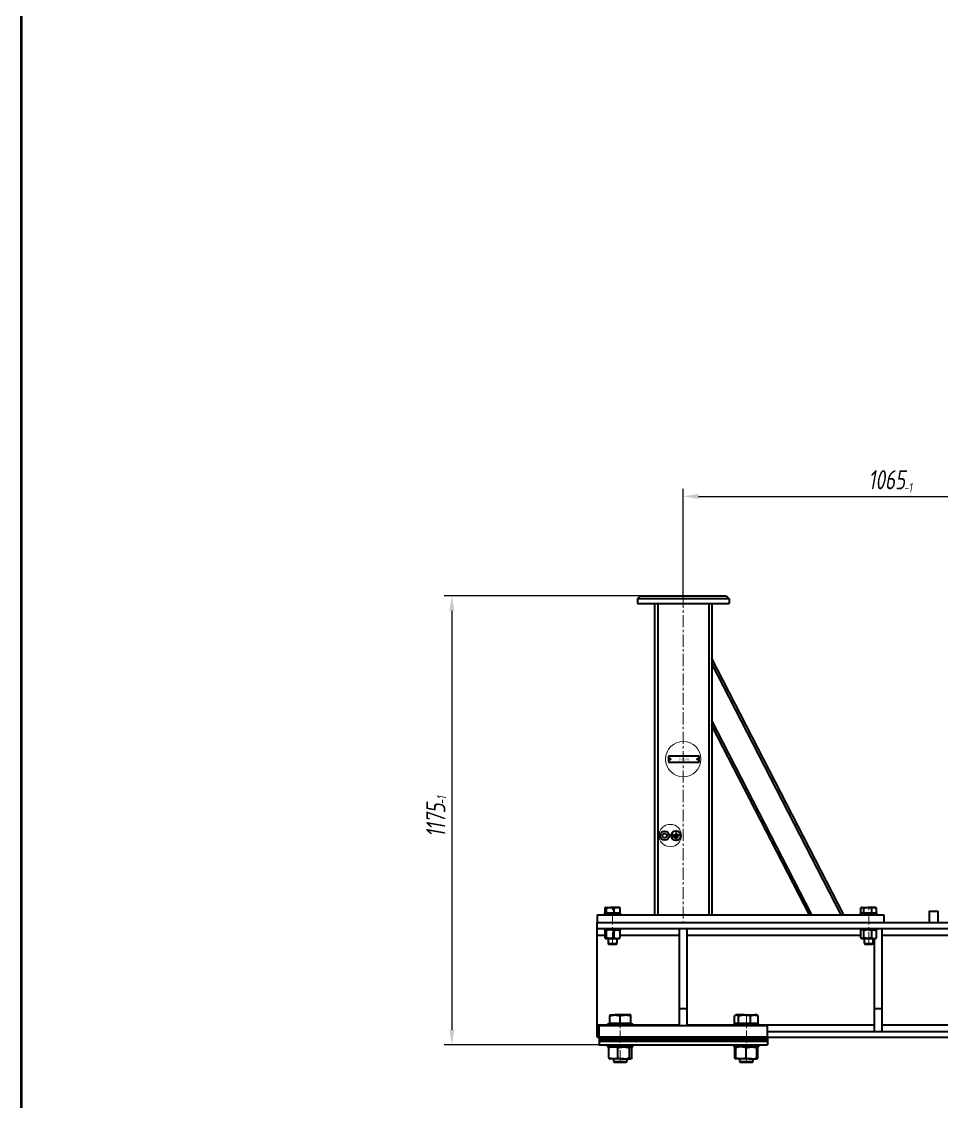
# Model space of a CAD drawing. Header units: millimetres. Extents: x 46486 to 69721, y 30372 to 52690.
# Drawn here: x 58041 to 60450, y 35233 to 38059 of the extents above; entities that cross this region are included whole.
import ezdxf

# ---------------------------------------------------------------- set-up
doc = ezdxf.new("R2010")
doc.units = ezdxf.units.MM
doc.linetypes.add('CENTER', pattern=[50.8, 31.75, -6.35, 6.35, -6.35])
doc.layers.add('РАЗМЕРЫ', color=7, linetype='Continuous', lineweight=18)
doc.styles.get("Standard").update_dxf_attribs({"font": 'simplex.shx', "width": 0.7, "oblique": 10})
doc.dimstyles.new('STAND1', dxfattribs={"dimtxt": 5, "dimasz": 4, "dimexe": 2, "dimexo": 0, "dimgap": 2, "dimtad": 1, "dimdec": 0, "dimzin": 0, "dimdsep": 46, "dimtxsty": 'Standard', "dimcen": 0, "dimadec": 0, "dimazin": 0, "dimtfac": 1, "dimtdec": 0, "dimtmove": 0, "dimatfit": 3, "dimfxl": 3, "dimtolj": 1, "dimtzin": 0, "dimarcsym": 1})
doc.dimstyles.new('Stand10', dxfattribs={"dimtxt": 50, "dimasz": 40, "dimexe": 20, "dimexo": 0, "dimgap": 16, "dimtad": 1, "dimdec": 0, "dimzin": 0, "dimdsep": 46, "dimtxsty": 'Standard', "dimcen": 0, "dimadec": 0, "dimazin": 0, "dimtfac": 1, "dimtdec": 0, "dimtmove": 0, "dimatfit": 3, "dimfxl": 0.18, "dimtolj": 1, "dimtzin": 0, "dimarcsym": 0})
doc.dimstyles.new('Stand5', dxfattribs={"dimtxt": 25, "dimasz": 20, "dimexe": 10, "dimexo": 0, "dimgap": 8, "dimtad": 1, "dimdec": 0, "dimzin": 0, "dimdsep": 46, "dimtxsty": 'Standard', "dimcen": 0, "dimadec": 0, "dimazin": 0, "dimtfac": 1, "dimtdec": 0, "dimtmove": 0, "dimatfit": 3, "dimfxl": 0.18, "dimtolj": 1, "dimtzin": 0, "dimarcsym": 0})

# ---------------------------------------------------------------- blocks, each defined once
blk = doc.blocks.new('*D6567')
at = {"layer": 'РАЗМЕРЫ', "color": 0, "lineweight": 18, "insert": (59139.6, 36022.7), "char_height": 25, "attachment_point": 5, "rotation": 89.8985}
blk.add_mtext('\\A1;-1', dxfattribs=at)
blk = doc.blocks.new('*D6578')
at = {"layer": 'РАЗМЕРЫ', "color": 0, "lineweight": 18, "insert": (59773.6, 36130), "char_height": 5, "attachment_point": 5, "rotation": 359.6202}
blk.add_mtext('\\A1;2А.012.002', dxfattribs=at)
blk = doc.blocks.new('*D6584')
at = {"layer": 'DEFPOINTS', "color": 0, "lineweight": 18}
for p in [(60837.2, 36817.6), (59772.2, 36556.2), (60837.2, 36556.2)]:
    blk.add_point(p, dxfattribs=at)
at = {"layer": 'РАЗМЕРЫ', "color": 0, "lineweight": -2}
for p, q in [((59772.2, 36556.2), (59772.2, 36837.6)), ((60837.2, 36556.2), (60837.2, 36837.6)), ((59812.2, 36817.6), (60797.2, 36817.6))]:
    blk.add_line(p, q, dxfattribs=at)
at = {"layer": 'РАЗМЕРЫ', "color": 0, "lineweight": 18}
for points in [[(59812.2, 36824.3), (59812.2, 36810.9), (59772.2, 36817.6)], [(60797.2, 36810.9), (60797.2, 36824.3), (60837.2, 36817.6)]]:
    blk.add_solid(points, dxfattribs=at)
at = {"layer": 'РАЗМЕРЫ', "color": 0, "lineweight": 18, "insert": (60304.7, 36861.1), "char_height": 50, "attachment_point": 5}
blk.add_mtext('\\A1;1065', dxfattribs=at)
blk = doc.blocks.new('*D6587')
at = {"layer": 'РАЗМЕРЫ', "color": 0, "lineweight": 18, "insert": (60359.9, 36840.4), "char_height": 25, "attachment_point": 5, "rotation": 359.8985}
blk.add_mtext('\\A1;-1', dxfattribs=at)
blk = doc.blocks.new('*D6600')
at = {"layer": 'DEFPOINTS', "color": 0, "lineweight": 18}
for p in [(59660.7, 36557.9), (59166.6, 35382.9), (59553.1, 35382.9)]:
    blk.add_point(p, dxfattribs=at)
at = {"layer": 'РАЗМЕРЫ', "color": 0, "lineweight": -2}
for p, q in [((59660.7, 36557.9), (59146.6, 36557.9)), ((59166.6, 36517.9), (59166.6, 35422.9)), ((59553.1, 35382.9), (59146.6, 35382.9))]:
    blk.add_line(p, q, dxfattribs=at)
at = {"layer": 'РАЗМЕРЫ', "color": 0, "lineweight": 18}
for points in [[(59173.3, 36517.9), (59160, 36517.9), (59166.6, 36557.9)], [(59160, 35422.9), (59173.3, 35422.9), (59166.6, 35382.9)]]:
    blk.add_solid(points, dxfattribs=at)
at = {"layer": 'РАЗМЕРЫ', "color": 0, "lineweight": 18, "insert": (59124.6, 35970.4), "char_height": 50, "attachment_point": 5, "rotation": 90}
blk.add_mtext('\\A1;1175', dxfattribs=at)

msp = doc.modelspace()

# ---------------------------------------------------------------- linework, layer by layer
at = {"color": 7, "linetype": 'Continuous', "lineweight": 40}
for p, q in [((59652.22, 36549.86), (59660.22, 36557.86)), ((59892.22, 36549.86), (59652.22, 36549.86)), ((59652.22, 36549.86), (59652.22, 36537.86)), ((59660.22, 36557.86), (59884.22, 36557.86)), ((59884.22, 36557.86), (59892.22, 36549.86)), ((59892.22, 36549.86), (59892.22, 36537.86)), ((59652.22, 36537.86), (59892.22, 36537.86)), ((59697.22, 36537.86), (59697.22, 35722.86)), ((59705.22, 36537.86), (59705.22, 35722.86)), ((59839.22, 36537.86), (59839.22, 35722.86)), ((59847.22, 36537.86), (59847.22, 35722.86)), ((60192.06, 35722.86), (59847.22, 36393.38)), ((60185.32, 35722.86), (59847.22, 36380.26)), ((60108.85, 35722.86), (59847.22, 36231.58)), ((60102.1, 35722.86), (59847.22, 36218.46)), ((59744.76, 35932.33), (59752.49, 35932.33)), ((59762.02, 35930.53), (59744.76, 35930.53)), ((59748.36, 35928.73), (59758.42, 35928.73)), ((59758.42, 35926.93), (59748.36, 35926.93)), ((59752.49, 35936.43), (59752.49, 35932.33)), ((59754.29, 35936.43), (59754.29, 35932.33)), ((59754.29, 35932.33), (59762.02, 35932.33)), ((59751.96, 35925.13), (59754.82, 35925.13)), ((59754.82, 35923.33), (59751.96, 35923.33)), ((59567.59, 35727.66), (59567.59, 35741.15)), ((59569.22, 35742.76), (59568.9, 35742.57)), ((59569.55, 35742.76), (59569.22, 35742.76)), ((59569.55, 35742.76), (59581.32, 35742.76)), ((59571.5, 35727.66), (59571.5, 35741.15)), ((59599, 35742.76), (59581.32, 35742.76)), ((59591.14, 35727.66), (59591.14, 35741.15)), ((59605.22, 35742.76), (59599, 35742.76)), ((59605.55, 35742.57), (59605.22, 35742.76)), ((59606.86, 35727.66), (59606.86, 35741.15)), ((60236.58, 35727.66), (60236.58, 35741.15)), ((60239.22, 35742.76), (60237.62, 35741.84)), ((60240.69, 35742.76), (60239.22, 35742.76)), ((60240.69, 35742.76), (60255.13, 35742.76)), ((60244.81, 35727.66), (60244.81, 35741.15)), ((60271.66, 35742.76), (60255.13, 35742.76)), ((60265.45, 35727.66), (60265.45, 35741.15)), ((60275.22, 35742.76), (60271.66, 35742.76)), ((60276.82, 35741.84), (60275.22, 35742.76)), ((60277.87, 35741.15), (60276.81, 35741.81)), ((60276.83, 35741.83), (60276.82, 35741.84)), ((60277.87, 35727.66), (60277.87, 35741.15)), ((60415.22, 35732.86), (60415.22, 35702.86)), ((60415.22, 35732.86), (60439.22, 35732.86)), ((60439.22, 35702.86), (60439.22, 35732.86)), ((59547.22, 35722.86), (60297.22, 35722.86)), ((59547.22, 35722.86), (59547.22, 35702.86)), ((59547.22, 35687.86), (59547.22, 35702.86)), ((59547.22, 35702.86), (62127.22, 35702.86)), ((59565.22, 35726.86), (59565.22, 35722.86)), ((59565.22, 35726.86), (59566.37, 35726.86)), ((59566.37, 35726.86), (59609.22, 35726.86)), ((59569.55, 35727.66), (59567.59, 35727.66)), ((59569.22, 35727.66), (59569.22, 35726.86)), ((59571.5, 35727.66), (59569.55, 35727.66)), ((59581.32, 35727.66), (59571.5, 35727.66)), ((59591.14, 35727.66), (59581.32, 35727.66)), ((59599, 35727.66), (59591.14, 35727.66)), ((59606.86, 35727.66), (59599, 35727.66)), ((59605.22, 35726.86), (59605.22, 35727.66)), ((59609.22, 35722.86), (59609.22, 35726.86)), ((60235.22, 35726.86), (60235.22, 35722.86)), ((60235.22, 35726.86), (60238.37, 35726.86)), ((60240.69, 35727.66), (60236.58, 35727.66)), ((60238.37, 35726.86), (60279.22, 35726.86)), ((60239.22, 35727.66), (60239.22, 35726.86)), ((60244.81, 35727.66), (60240.69, 35727.66)), ((60255.13, 35727.66), (60244.81, 35727.66)), ((60265.45, 35727.66), (60255.13, 35727.66)), ((60271.66, 35727.66), (60265.45, 35727.66)), ((60277.87, 35727.66), (60271.66, 35727.66)), ((60275.22, 35726.86), (60275.22, 35727.66)), ((60279.22, 35722.86), (60279.22, 35726.86)), ((60297.22, 35722.86), (60297.22, 35702.86)), ((59547.22, 35687.86), (62127.22, 35687.86)), ((59547.22, 35669.86), (59547.22, 35687.86)), ((59565.22, 35687.86), (59565.22, 35683.86)), ((59588.43, 35683.86), (59565.22, 35683.86)), ((59567.65, 35663.17), (59567.65, 35682.25)), ((59569.22, 35683.86), (59568.89, 35683.67)), ((59571.38, 35663.17), (59571.38, 35682.25)), ((59609.22, 35683.86), (59588.43, 35683.86)), ((59590.96, 35663.17), (59590.96, 35682.25)), ((59605.56, 35683.67), (59605.22, 35683.86)), ((59606.8, 35663.17), (59606.8, 35682.25)), ((59609.22, 35683.86), (59609.22, 35687.86)), ((59762.22, 35477.86), (59762.22, 35687.86)), ((59782.22, 35477.86), (59782.22, 35687.86)), ((60235.22, 35687.86), (60235.22, 35683.86)), ((60254.27, 35683.86), (60235.22, 35683.86)), ((60236.6, 35663.17), (60236.6, 35682.25)), ((60239.22, 35683.86), (60237.67, 35682.96)), ((60244.66, 35663.17), (60244.66, 35682.25)), ((60279.22, 35683.86), (60254.27, 35683.86)), ((60265.28, 35663.17), (60265.28, 35682.25)), ((60276.78, 35682.96), (60275.22, 35683.86)), ((60276.75, 35682.91), (60277.84, 35682.25)), ((60277.84, 35663.17), (60277.84, 35682.25)), ((60279.22, 35683.86), (60279.22, 35687.86)), ((60292.22, 35477.86), (60292.22, 35687.86)), ((59547.22, 35435.86), (59547.22, 35669.86)), ((59547.22, 35669.86), (59567.65, 35669.86)), ((59568.89, 35661.75), (59569.22, 35661.56)), ((59569.22, 35661.56), (59569.52, 35661.56)), ((59569.52, 35661.56), (59581.17, 35661.56)), ((59575.22, 35661.56), (59575.22, 35648.51)), ((59575.22, 35648.51), (59576.87, 35646.86)), ((59575.22, 35648.51), (59575.44, 35648.51)), ((59575.44, 35648.51), (59599.22, 35648.51)), ((59576.87, 35646.86), (59577.06, 35646.86)), ((59577.06, 35646.86), (59597.58, 35646.86)), ((59581.17, 35661.56), (59598.88, 35661.56)), ((59597.58, 35646.86), (59599.22, 35648.51)), ((59598.88, 35661.56), (59605.22, 35661.56)), ((59599.22, 35648.51), (59599.22, 35661.56)), ((59605.22, 35661.56), (59605.56, 35661.75)), ((59606.8, 35669.86), (59762.22, 35669.86)), ((59782.22, 35669.86), (60236.6, 35669.86)), ((60237.67, 35662.46), (60239.22, 35661.56)), ((60239.22, 35661.56), (60240.63, 35661.56)), ((60240.63, 35661.56), (60254.97, 35661.56)), ((60245.22, 35661.56), (60245.22, 35648.51)), ((60245.22, 35648.51), (60246.87, 35646.86)), ((60245.22, 35648.51), (60246.2, 35648.51)), ((60246.2, 35648.51), (60269.22, 35648.51)), ((60246.87, 35646.86), (60247.72, 35646.86)), ((60247.72, 35646.86), (60267.58, 35646.86)), ((60254.97, 35661.56), (60271.56, 35661.56)), ((60267.58, 35646.86), (60269.22, 35648.51)), ((60269.22, 35648.51), (60269.22, 35661.56)), ((60271.56, 35661.56), (60275.22, 35661.56)), ((60272.22, 35477.86), (60272.22, 35661.56)), ((60275.22, 35661.56), (60276.78, 35662.46)), ((60276.75, 35662.51), (60277.84, 35663.17)), ((60292.22, 35669.86), (60591.48, 35669.86)), ((59762.22, 35432.86), (59762.22, 35477.86)), ((59762.22, 35477.86), (59782.22, 35477.86)), ((59782.22, 35432.86), (59782.22, 35477.86)), ((60272.22, 35477.86), (60292.22, 35477.86)), ((60272.22, 35417.86), (60272.22, 35477.86)), ((60292.22, 35417.86), (60292.22, 35477.86)), ((59579.72, 35461.41), (59593.47, 35461.41)), ((59579.72, 35438.66), (59579.72, 35458.95)), ((59620.97, 35461.41), (59593.47, 35461.41)), ((59607.22, 35438.66), (59607.22, 35458.95)), ((59634.72, 35461.41), (59620.97, 35461.41)), ((59634.72, 35438.66), (59634.72, 35458.95)), ((59905.94, 35438.66), (59905.94, 35458.95)), ((59909.72, 35461.41), (59907.89, 35460.35)), ((59911.41, 35461.41), (59909.72, 35461.41)), ((59932.52, 35461.41), (59911.41, 35461.41)), ((59916.88, 35438.66), (59916.88, 35458.95)), ((59932.52, 35461.41), (59958.34, 35461.41)), ((59948.16, 35438.66), (59948.16, 35458.95)), ((59964.72, 35461.41), (59958.34, 35461.41)), ((59966.56, 35460.35), (59964.72, 35461.41)), ((59968.51, 35458.95), (59966.52, 35460.28)), ((59968.51, 35438.66), (59968.51, 35458.95)), ((59547.22, 35417.86), (59547.22, 35435.86)), ((59547.22, 35435.86), (59574.22, 35435.86)), ((59547.22, 35402.86), (59547.22, 35417.86)), ((59547.22, 35417.86), (59552.22, 35417.86)), ((59992.22, 35432.86), (59552.22, 35432.86)), ((59552.22, 35402.95), (59552.22, 35432.86)), ((59574.22, 35437.86), (59574.22, 35432.86)), ((59574.22, 35437.86), (59640.22, 35437.86)), ((59579.72, 35438.66), (59579.72, 35437.86)), ((59593.47, 35438.66), (59579.72, 35438.66)), ((59607.22, 35438.66), (59593.47, 35438.66)), ((59620.97, 35438.66), (59607.22, 35438.66)), ((59634.72, 35438.66), (59620.97, 35438.66)), ((59634.72, 35437.86), (59634.72, 35438.66)), ((59640.22, 35432.86), (59640.22, 35437.86)), ((59640.22, 35435.86), (59762.22, 35435.86)), ((59782.22, 35435.86), (59904.22, 35435.86)), ((59904.22, 35437.86), (59904.22, 35432.86)), ((59904.22, 35437.86), (59970.22, 35437.86)), ((59911.41, 35438.66), (59905.94, 35438.66)), ((59909.72, 35438.66), (59909.72, 35437.86)), ((59916.88, 35438.66), (59911.41, 35438.66)), ((59932.52, 35438.66), (59916.88, 35438.66)), ((59948.16, 35438.66), (59932.52, 35438.66)), ((59958.34, 35438.66), (59948.16, 35438.66)), ((59968.51, 35438.66), (59958.34, 35438.66)), ((59964.72, 35437.86), (59964.72, 35438.66)), ((59970.22, 35432.86), (59970.22, 35437.86)), ((59970.22, 35435.86), (60272.22, 35435.86)), ((59992.22, 35402.95), (59992.22, 35432.86)), ((59992.22, 35417.86), (61157.22, 35417.86)), ((60272.22, 35417.86), (60292.22, 35417.86)), ((60292.22, 35435.86), (60817.22, 35435.86)), ((59547.22, 35402.86), (59552.22, 35402.86)), ((59992.22, 35402.95), (59552.22, 35402.95)), ((59552.22, 35402.86), (59552.22, 35401.86)), ((59552.22, 35402.86), (59992.22, 35402.86)), ((59552.22, 35401.86), (59552.22, 35400.86)), ((59552.22, 35401.86), (59992.22, 35401.86)), ((59552.22, 35400.86), (59552.22, 35397.86)), ((59552.22, 35400.86), (59992.22, 35400.86)), ((59552.22, 35397.86), (59552.22, 35392.86)), ((59552.22, 35397.86), (59992.22, 35397.86)), ((59552.22, 35392.86), (59992.22, 35392.86)), ((59552.22, 35392.86), (59552.22, 35382.86)), ((59992.22, 35402.86), (61157.22, 35402.86)), ((59992.22, 35402.86), (59992.22, 35401.86)), ((59992.22, 35401.86), (59992.22, 35400.86)), ((59992.22, 35400.86), (59992.22, 35397.86)), ((59992.22, 35397.86), (59992.22, 35392.86)), ((59992.22, 35392.86), (59992.22, 35382.86)), ((59552.22, 35382.86), (59992.22, 35382.86)), ((59574.22, 35382.86), (59574.22, 35377.86)), ((59574.22, 35377.86), (59640.22, 35377.86)), ((59577.13, 35348.82), (59577.13, 35375.4)), ((59579.72, 35377.86), (59579.16, 35377.53)), ((59600.96, 35348.82), (59600.96, 35375.4)), ((59631.05, 35348.82), (59631.05, 35375.4)), ((59635.29, 35377.53), (59634.72, 35377.86)), ((59637.32, 35348.82), (59637.32, 35375.4)), ((59640.22, 35377.86), (59640.22, 35382.86)), ((59904.22, 35382.86), (59904.22, 35377.86)), ((59962.55, 35377.86), (59904.22, 35377.86)), ((59907.04, 35348.82), (59907.04, 35375.4)), ((59909.72, 35377.86), (59909.06, 35377.48)), ((59909.58, 35348.82), (59909.58, 35375.4)), ((59936.94, 35348.82), (59936.94, 35375.4)), ((59970.22, 35377.86), (59962.55, 35377.86)), ((59964.58, 35348.82), (59964.58, 35375.4)), ((59965.39, 35377.48), (59964.72, 35377.86)), ((59964.83, 35376.26), (59967.41, 35375.4)), ((59964.87, 35348.82), (59964.87, 35375.4)), ((59967.41, 35348.82), (59967.41, 35375.4)), ((59970.22, 35377.86), (59970.22, 35382.86)), ((59579.16, 35346.69), (59579.72, 35346.36)), ((59589.04, 35346.36), (59579.72, 35346.36)), ((59616, 35346.36), (59589.04, 35346.36)), ((59589.22, 35346.36), (59589.22, 35340.06)), ((59589.22, 35340.06), (59591.42, 35337.86)), ((59589.22, 35340.06), (59625.22, 35340.06)), ((59591.42, 35337.86), (59623.03, 35337.86)), ((59616, 35346.36), (59634.18, 35346.36)), ((59623.03, 35337.86), (59625.22, 35340.06)), ((59625.22, 35340.06), (59625.22, 35346.36)), ((59634.72, 35346.36), (59634.18, 35346.36)), ((59634.72, 35346.36), (59635.29, 35346.69)), ((59909.06, 35346.74), (59909.72, 35346.36)), ((59923.26, 35346.36), (59909.72, 35346.36)), ((59919.22, 35346.36), (59919.22, 35340.06)), ((59919.22, 35340.06), (59921.42, 35337.86)), ((59919.22, 35340.06), (59934.15, 35340.06)), ((59921.42, 35337.86), (59934.52, 35337.86)), ((59950.76, 35346.36), (59923.26, 35346.36)), ((59934.15, 35340.06), (59955.22, 35340.06)), ((59934.52, 35337.86), (59953.03, 35337.86)), ((59950.76, 35346.36), (59964.72, 35346.36)), ((59953.03, 35337.86), (59955.22, 35340.06)), ((59955.22, 35340.06), (59955.22, 35346.36)), ((59964.72, 35346.36), (59965.39, 35346.74)), ((59964.83, 35347.96), (59967.41, 35348.82))]:
    msp.add_line(p, q, dxfattribs=at)
for centre, radius in [((59723.39, 35930.33), 12), ((59723.39, 35930.33), 6), ((59753.39, 35930.33), 12.5)]:
    msp.add_circle(centre, radius, dxfattribs=at)
for centre, start, end in [((59744.76, 35931.43), 90, 180), ((59744.76, 35931.43), 180, 270), ((59748.36, 35927.83), 90, 180), ((59748.36, 35927.83), 180, 270), ((59753.39, 35936.43), 90, 180), ((59753.39, 35936.43), 0, 90), ((59758.42, 35927.83), 0, 90), ((59758.42, 35927.83), 270, 0), ((59762.02, 35931.43), 0, 90), ((59762.02, 35931.43), 270, 0), ((59751.96, 35924.23), 90, 180), ((59751.96, 35924.23), 180, 270), ((59754.82, 35924.23), 0, 90), ((59754.82, 35924.23), 270, 0)]:
    msp.add_arc(centre, 0.9, start, end, dxfattribs=at)
for points, knots in [([(59567.59, 35741.15), (59567.73, 35741.36), (59568.12, 35741.93), (59568.78, 35742.6), (59569.29, 35742.71), (59569.55, 35742.76)], [0, 0, 0, 0, 0.2266598, 0.6108508, 1, 1, 1, 1]), ([(59569.55, 35742.76), (59569.71, 35742.74), (59570.12, 35742.68), (59570.78, 35742.17), (59571.26, 35741.49), (59571.5, 35741.15)], [0, 0, 0, 0, 0.2441807, 0.6200371, 1, 1, 1, 1]), ([(59571.5, 35741.15), (59573.1, 35741.6), (59576.32, 35742.51), (59579.64, 35742.68), (59581.32, 35742.76)], [0, 0, 0, 0, 0.495458, 1, 1, 1, 1]), ([(59581.32, 35742.76), (59581.56, 35742.76), (59583.32, 35742.74), (59586.64, 35742.39), (59589.63, 35741.57), (59591.14, 35741.15)], [0, 0, 0, 0, 0.0701071, 0.5307932, 1, 1, 1, 1]), ([(59591.14, 35741.15), (59592.42, 35741.6), (59594.99, 35742.51), (59597.66, 35742.68), (59599, 35742.76)], [0, 0, 0, 0, 0.495458, 1, 1, 1, 1]), ([(59599, 35742.76), (59599.19, 35742.76), (59600.6, 35742.74), (59603.26, 35742.39), (59605.65, 35741.57), (59606.86, 35741.15)], [0, 0, 0, 0, 0.0701071, 0.5307932, 1, 1, 1, 1]), ([(59606.86, 35741.15), (59606.62, 35741.5), (59606.19, 35742.13), (59605.74, 35742.41), (59605.55, 35742.53)], [0, 0, 0, 0, 0.558353, 1, 1, 1, 1]), ([(60236.58, 35741.15), (60236.88, 35741.36), (60237.7, 35741.93), (60239.08, 35742.6), (60240.15, 35742.71), (60240.69, 35742.76)], [0, 0, 0, 0, 0.2266598, 0.6108508, 1, 1, 1, 1]), ([(60240.69, 35742.76), (60241.03, 35742.74), (60241.9, 35742.68), (60243.28, 35742.17), (60244.29, 35741.49), (60244.81, 35741.15)], [0, 0, 0, 0, 0.2441807, 0.6200371, 1, 1, 1, 1]), ([(60244.81, 35741.15), (60246.48, 35741.6), (60249.87, 35742.51), (60253.36, 35742.68), (60255.13, 35742.76)], [0, 0, 0, 0, 0.495458, 1, 1, 1, 1]), ([(60255.13, 35742.76), (60255.37, 35742.76), (60257.22, 35742.74), (60260.72, 35742.39), (60263.86, 35741.57), (60265.45, 35741.15)], [0, 0, 0, 0, 0.0701071, 0.5307932, 1, 1, 1, 1]), ([(60265.45, 35741.15), (60266.46, 35741.6), (60268.49, 35742.51), (60270.6, 35742.68), (60271.66, 35742.76)], [0, 0, 0, 0, 0.495458, 1, 1, 1, 1]), ([(60271.66, 35742.76), (60271.8, 35742.76), (60272.92, 35742.74), (60275.02, 35742.39), (60276.91, 35741.57), (60277.87, 35741.15)], [0, 0, 0, 0, 0.0701071, 0.5307932, 1, 1, 1, 1]), ([(59568.93, 35683.6), (59568.79, 35683.54), (59568.36, 35683.35), (59567.94, 35682.7), (59567.65, 35682.25)], [0, 0, 0, 0, 0.3172018, 1, 1, 1, 1]), ([(59571.38, 35682.25), (59571.08, 35682.7), (59570.47, 35683.61), (59569.84, 35683.78), (59569.52, 35683.86)], [0, 0, 0, 0, 0.495458, 1, 1, 1, 1]), ([(59581.17, 35683.86), (59580.94, 35683.86), (59579.18, 35683.84), (59575.87, 35683.49), (59572.89, 35682.67), (59571.38, 35682.25)], [0, 0, 0, 0, 0.0701071, 0.5307932, 1, 1, 1, 1]), ([(59590.96, 35682.25), (59589.37, 35682.7), (59586.16, 35683.61), (59582.84, 35683.78), (59581.17, 35683.86)], [0, 0, 0, 0, 0.495458, 1, 1, 1, 1]), ([(59590.96, 35682.25), (59591.62, 35682.49), (59593.24, 35683.07), (59595.88, 35683.71), (59597.88, 35683.81), (59598.88, 35683.86)], [0, 0, 0, 0, 0.2572433, 0.6263799, 1, 1, 1, 1]), ([(59598.88, 35683.86), (59599.6, 35683.83), (59601.29, 35683.77), (59603.95, 35683.24), (59605.84, 35682.58), (59606.8, 35682.25)], [0, 0, 0, 0, 0.26840654, 0.6323729, 1, 1, 1, 1]), ([(59605.52, 35683.6), (59605.66, 35683.54), (59606.09, 35683.35), (59606.51, 35682.7), (59606.8, 35682.25)], [0, 0, 0, 0, 0.3172018, 1, 1, 1, 1]), ([(60240.63, 35683.86), (60240.53, 35683.86), (60239.81, 35683.84), (60238.45, 35683.49), (60237.22, 35682.67), (60236.6, 35682.25)], [0, 0, 0, 0, 0.07010709, 0.53079324, 1, 1, 1, 1]), ([(60244.66, 35682.25), (60244, 35682.7), (60242.68, 35683.61), (60241.32, 35683.78), (60240.63, 35683.86)], [0, 0, 0, 0, 0.495458, 1, 1, 1, 1]), ([(60254.97, 35683.86), (60254.72, 35683.86), (60252.87, 35683.84), (60249.38, 35683.49), (60246.24, 35682.67), (60244.66, 35682.25)], [0, 0, 0, 0, 0.0701071, 0.5307932, 1, 1, 1, 1]), ([(60265.28, 35682.25), (60263.6, 35682.7), (60260.22, 35683.61), (60256.73, 35683.78), (60254.97, 35683.86)], [0, 0, 0, 0, 0.49545796, 1, 1, 1, 1]), ([(60265.28, 35682.25), (60265.8, 35682.49), (60267.09, 35683.07), (60269.19, 35683.71), (60270.77, 35683.81), (60271.56, 35683.86)], [0, 0, 0, 0, 0.25724326, 0.62637989, 1, 1, 1, 1]), ([(60271.56, 35683.86), (60272.13, 35683.83), (60273.48, 35683.77), (60275.58, 35683.24), (60277.09, 35682.58), (60277.84, 35682.25)], [0, 0, 0, 0, 0.26840654, 0.6323729, 1, 1, 1, 1]), ([(59569.52, 35661.56), (59569.47, 35661.56), (59569.14, 35661.58), (59568.51, 35661.93), (59567.94, 35662.75), (59567.65, 35663.17)], [0, 0, 0, 0, 0.0701071, 0.5307932, 1, 1, 1, 1]), ([(59571.38, 35663.17), (59571.08, 35662.72), (59570.47, 35661.81), (59569.84, 35661.64), (59569.52, 35661.56)], [0, 0, 0, 0, 0.495458, 1, 1, 1, 1]), ([(59581.17, 35661.56), (59580.94, 35661.56), (59579.18, 35661.58), (59575.87, 35661.93), (59572.89, 35662.75), (59571.38, 35663.17)], [0, 0, 0, 0, 0.0701071, 0.5307932, 1, 1, 1, 1]), ([(59590.96, 35663.17), (59589.37, 35662.72), (59586.16, 35661.81), (59582.84, 35661.64), (59581.17, 35661.56)], [0, 0, 0, 0, 0.495458, 1, 1, 1, 1]), ([(59590.96, 35663.17), (59591.62, 35662.93), (59593.24, 35662.35), (59595.88, 35661.71), (59597.88, 35661.61), (59598.88, 35661.56)], [0, 0, 0, 0, 0.2572433, 0.6263799, 1, 1, 1, 1]), ([(59598.88, 35661.56), (59599.6, 35661.59), (59601.29, 35661.65), (59603.95, 35662.18), (59605.84, 35662.84), (59606.8, 35663.17)], [0, 0, 0, 0, 0.2684065, 0.6323729, 1, 1, 1, 1]), ([(59605.52, 35661.82), (59605.66, 35661.88), (59606.09, 35662.07), (59606.51, 35662.72), (59606.8, 35663.17)], [0, 0, 0, 0, 0.3172018, 1, 1, 1, 1]), ([(60240.63, 35661.56), (60240.53, 35661.56), (60239.81, 35661.58), (60238.45, 35661.93), (60237.22, 35662.75), (60236.6, 35663.17)], [0, 0, 0, 0, 0.0701071, 0.5307932, 1, 1, 1, 1]), ([(60244.66, 35663.17), (60244, 35662.72), (60242.68, 35661.81), (60241.32, 35661.64), (60240.63, 35661.56)], [0, 0, 0, 0, 0.49545796, 1, 1, 1, 1]), ([(60254.97, 35661.56), (60254.72, 35661.56), (60252.87, 35661.58), (60249.38, 35661.93), (60246.24, 35662.75), (60244.66, 35663.17)], [0, 0, 0, 0, 0.07010709, 0.53079324, 1, 1, 1, 1]), ([(60265.28, 35663.17), (60263.6, 35662.72), (60260.22, 35661.81), (60256.73, 35661.64), (60254.97, 35661.56)], [0, 0, 0, 0, 0.495458, 1, 1, 1, 1]), ([(60265.28, 35663.17), (60265.8, 35662.93), (60267.09, 35662.35), (60269.19, 35661.71), (60270.77, 35661.61), (60271.56, 35661.56)], [0, 0, 0, 0, 0.2572433, 0.6263799, 1, 1, 1, 1]), ([(60271.56, 35661.56), (60272.13, 35661.59), (60273.48, 35661.65), (60275.58, 35662.18), (60277.09, 35662.84), (60277.84, 35663.17)], [0, 0, 0, 0, 0.2684065, 0.6323729, 1, 1, 1, 1]), ([(59579.72, 35458.95), (59581.96, 35459.62), (59585.33, 35460.63), (59589.95, 35461.3), (59592.3, 35461.38), (59593.47, 35461.41)], [0, 0, 0, 0, 0.4952544, 0.7476497, 1, 1, 1, 1]), ([(59579.72, 35461.41), (59579.72, 35461.37), (59579.72, 35461.29), (59579.72, 35460.5), (59579.72, 35459.47), (59579.72, 35458.95)], [0, 0, 0, 0, 0.2525291, 0.6242902, 1, 1, 1, 1]), ([(59593.47, 35461.41), (59593.8, 35461.41), (59596.27, 35461.39), (59600.92, 35460.85), (59605.11, 35459.59), (59607.22, 35458.95)], [0, 0, 0, 0, 0.070113, 0.5307963, 1, 1, 1, 1]), ([(59607.22, 35458.95), (59609.46, 35459.62), (59612.83, 35460.63), (59617.45, 35461.3), (59619.8, 35461.38), (59620.97, 35461.41)], [0, 0, 0, 0, 0.4952544, 0.7476497, 1, 1, 1, 1]), ([(59620.97, 35461.41), (59621.3, 35461.41), (59623.77, 35461.39), (59628.42, 35460.85), (59632.61, 35459.59), (59634.72, 35458.95)], [0, 0, 0, 0, 0.070113, 0.5307963, 1, 1, 1, 1]), ([(59634.72, 35458.95), (59634.72, 35459.47), (59634.72, 35460.5), (59634.72, 35461.29), (59634.72, 35461.37), (59634.72, 35461.41)], [0, 0, 0, 0, 0.3720728, 0.7474705, 1, 1, 1, 1]), ([(59905.94, 35458.95), (59906.83, 35459.62), (59908.17, 35460.63), (59910.01, 35461.3), (59910.94, 35461.38), (59911.41, 35461.41)], [0, 0, 0, 0, 0.4952544, 0.7476497, 1, 1, 1, 1]), ([(59911.41, 35461.41), (59911.54, 35461.41), (59912.52, 35461.39), (59914.37, 35460.85), (59916.04, 35459.59), (59916.88, 35458.95)], [0, 0, 0, 0, 0.070113, 0.5307963, 1, 1, 1, 1]), ([(59916.88, 35458.95), (59918.09, 35459.29), (59921.23, 35460.16), (59926.45, 35461.17), (59930.49, 35461.33), (59932.52, 35461.41)], [0, 0, 0, 0, 0.2372259, 0.6162171, 1, 1, 1, 1]), ([(59932.52, 35461.41), (59933.86, 35461.37), (59937.16, 35461.29), (59942.42, 35460.5), (59946.24, 35459.47), (59948.16, 35458.95)], [0, 0, 0, 0, 0.2525291, 0.6242902, 1, 1, 1, 1]), ([(59948.16, 35458.95), (59949.82, 35459.62), (59952.31, 35460.63), (59955.73, 35461.3), (59957.47, 35461.38), (59958.34, 35461.41)], [0, 0, 0, 0, 0.4952544, 0.7476497, 1, 1, 1, 1]), ([(59958.34, 35461.41), (59958.58, 35461.41), (59960.4, 35461.39), (59963.85, 35460.85), (59966.95, 35459.59), (59968.51, 35458.95)], [0, 0, 0, 0, 0.070113, 0.5307963, 1, 1, 1, 1]), ([(59589.04, 35377.86), (59588.76, 35377.86), (59586.62, 35377.84), (59582.59, 35377.3), (59578.96, 35376.04), (59577.13, 35375.4)], [0, 0, 0, 0, 0.070113, 0.5307963, 1, 1, 1, 1]), ([(59577.13, 35375.4), (59577.64, 35376.1), (59578.31, 35377.02), (59579, 35377.41), (59579.17, 35377.5)], [0, 0, 0, 0, 0.7554523, 1, 1, 1, 1]), ([(59600.96, 35375.4), (59599.02, 35376.07), (59596.1, 35377.08), (59592.1, 35377.75), (59590.06, 35377.83), (59589.04, 35377.86)], [0, 0, 0, 0, 0.4952544, 0.7476497, 1, 1, 1, 1]), ([(59600.96, 35375.4), (59602.22, 35375.77), (59605.3, 35376.65), (59610.32, 35377.63), (59614.1, 35377.78), (59616, 35377.86)], [0, 0, 0, 0, 0.2572433, 0.6263799, 1, 1, 1, 1]), ([(59616, 35377.86), (59617.37, 35377.82), (59620.59, 35377.73), (59625.64, 35376.92), (59629.24, 35375.91), (59631.05, 35375.4)], [0, 0, 0, 0, 0.2684065, 0.6323729, 1, 1, 1, 1]), ([(59634.18, 35377.86), (59634.11, 35377.86), (59633.55, 35377.84), (59632.49, 35377.3), (59631.53, 35376.04), (59631.05, 35375.4)], [0, 0, 0, 0, 0.070113, 0.5307963, 1, 1, 1, 1]), ([(59637.32, 35375.4), (59636.81, 35376.07), (59636.04, 35377.08), (59634.99, 35377.75), (59634.45, 35377.83), (59634.18, 35377.86)], [0, 0, 0, 0, 0.4952544, 0.7476497, 1, 1, 1, 1]), ([(59909.74, 35377.68), (59909.34, 35377.55), (59908.43, 35377.23), (59907.54, 35376.07), (59907.04, 35375.4)], [0, 0, 0, 0, 0.4314143, 1, 1, 1, 1]), ([(59923.26, 35377.86), (59922.93, 35377.86), (59920.48, 35377.84), (59915.85, 35377.3), (59911.68, 35376.04), (59909.58, 35375.4)], [0, 0, 0, 0, 0.070113, 0.5307963, 1, 1, 1, 1]), ([(59909.58, 35375.4), (59909.6, 35376.07), (59909.64, 35377.08), (59909.69, 35377.75), (59909.71, 35377.83), (59909.72, 35377.86)], [0, 0, 0, 0, 0.4952544, 0.7476497, 1, 1, 1, 1]), ([(59936.94, 35375.4), (59934.72, 35376.07), (59931.36, 35377.08), (59926.76, 35377.75), (59924.43, 35377.83), (59923.26, 35377.86)], [0, 0, 0, 0, 0.4952544, 0.7476497, 1, 1, 1, 1]), ([(59936.94, 35375.4), (59938.1, 35375.77), (59940.92, 35376.65), (59945.54, 35377.63), (59949.01, 35377.78), (59950.76, 35377.86)], [0, 0, 0, 0, 0.2572433, 0.6263799, 1, 1, 1, 1]), ([(59950.76, 35377.86), (59952.01, 35377.82), (59954.97, 35377.73), (59959.61, 35376.92), (59962.92, 35375.91), (59964.58, 35375.4)], [0, 0, 0, 0, 0.2684065, 0.6323729, 1, 1, 1, 1]), ([(59964.72, 35377.86), (59964.72, 35377.86), (59964.69, 35377.84), (59964.64, 35377.3), (59964.6, 35376.04), (59964.58, 35375.4)], [0, 0, 0, 0, 0.070113, 0.5307963, 1, 1, 1, 1]), ([(59964.87, 35375.4), (59964.84, 35376.07), (59964.81, 35377.08), (59964.76, 35377.75), (59964.73, 35377.83), (59964.72, 35377.86)], [0, 0, 0, 0, 0.4952544, 0.7476497, 1, 1, 1, 1]), ([(59965.33, 35377.38), (59965.52, 35377.31), (59966.22, 35377.03), (59966.91, 35376.09), (59967.41, 35375.4)], [0, 0, 0, 0, 0.2642764, 1, 1, 1, 1]), ([(59589.04, 35346.36), (59588.76, 35346.36), (59586.62, 35346.39), (59582.59, 35346.92), (59578.96, 35348.18), (59577.13, 35348.82)], [0, 0, 0, 0, 0.070113, 0.5307963, 1, 1, 1, 1]), ([(59577.13, 35348.82), (59577.64, 35348.12), (59578.31, 35347.2), (59579, 35346.81), (59579.17, 35346.72)], [0, 0, 0, 0, 0.7554523, 1, 1, 1, 1]), ([(59600.96, 35348.82), (59599.02, 35348.15), (59596.1, 35347.14), (59592.1, 35346.47), (59590.06, 35346.4), (59589.04, 35346.36)], [0, 0, 0, 0, 0.4952544, 0.7476497, 1, 1, 1, 1]), ([(59600.96, 35348.82), (59602.22, 35348.45), (59605.3, 35347.57), (59610.32, 35346.59), (59614.1, 35346.44), (59616, 35346.36)], [0, 0, 0, 0, 0.2572433, 0.6263799, 1, 1, 1, 1]), ([(59616, 35346.36), (59617.37, 35346.4), (59620.59, 35346.49), (59625.64, 35347.3), (59629.24, 35348.31), (59631.05, 35348.82)], [0, 0, 0, 0, 0.2684065, 0.6323729, 1, 1, 1, 1]), ([(59634.18, 35346.36), (59634.11, 35346.36), (59633.55, 35346.39), (59632.49, 35346.92), (59631.53, 35348.18), (59631.05, 35348.82)], [0, 0, 0, 0, 0.070113, 0.5307963, 1, 1, 1, 1]), ([(59637.32, 35348.82), (59636.81, 35348.15), (59636.04, 35347.14), (59634.99, 35346.47), (59634.45, 35346.4), (59634.18, 35346.36)], [0, 0, 0, 0, 0.4952544, 0.7476497, 1, 1, 1, 1]), ([(59909.74, 35346.54), (59909.34, 35346.68), (59908.43, 35346.99), (59907.54, 35348.15), (59907.04, 35348.82)], [0, 0, 0, 0, 0.4314143, 1, 1, 1, 1]), ([(59923.26, 35346.36), (59922.93, 35346.36), (59920.48, 35346.39), (59915.85, 35346.92), (59911.68, 35348.18), (59909.58, 35348.82)], [0, 0, 0, 0, 0.070113, 0.5307963, 1, 1, 1, 1]), ([(59909.58, 35348.82), (59909.6, 35348.15), (59909.64, 35347.14), (59909.69, 35346.47), (59909.71, 35346.4), (59909.72, 35346.36)], [0, 0, 0, 0, 0.4952544, 0.7476497, 1, 1, 1, 1]), ([(59936.94, 35348.82), (59934.72, 35348.15), (59931.36, 35347.14), (59926.76, 35346.47), (59924.43, 35346.4), (59923.26, 35346.36)], [0, 0, 0, 0, 0.4952544, 0.7476497, 1, 1, 1, 1]), ([(59936.94, 35348.82), (59938.1, 35348.45), (59940.92, 35347.57), (59945.54, 35346.59), (59949.01, 35346.44), (59950.76, 35346.36)], [0, 0, 0, 0, 0.2572433, 0.6263799, 1, 1, 1, 1]), ([(59950.76, 35346.36), (59952.01, 35346.4), (59954.97, 35346.49), (59959.61, 35347.3), (59962.92, 35348.31), (59964.58, 35348.82)], [0, 0, 0, 0, 0.2684065, 0.6323729, 1, 1, 1, 1]), ([(59964.72, 35346.36), (59964.72, 35346.36), (59964.69, 35346.39), (59964.64, 35346.92), (59964.6, 35348.18), (59964.58, 35348.82)], [0, 0, 0, 0, 0.070113, 0.5307963, 1, 1, 1, 1]), ([(59964.87, 35348.82), (59964.84, 35348.15), (59964.81, 35347.14), (59964.76, 35346.47), (59964.73, 35346.4), (59964.72, 35346.36)], [0, 0, 0, 0, 0.4952544, 0.7476497, 1, 1, 1, 1]), ([(59965.33, 35346.84), (59965.52, 35346.91), (59966.22, 35347.19), (59966.91, 35348.13), (59967.41, 35348.82)], [0, 0, 0, 0, 0.2642764, 1, 1, 1, 1])]:
    msp.add_open_spline(points, degree=3, knots=knots, dxfattribs=at)
at = {"layer": 'РАЗМЕРЫ', "color": 0, "linetype": 'CENTER', "lineweight": 18}
for p, q in [((59772.22, 36557.86), (59772.22, 35702.86)), ((59587.32, 35646.86), (59587.32, 35742.76)), ((60257.65, 35646.86), (60257.78, 35742.76)), ((59607.22, 35337.86), (59607.22, 35461.41)), ((59937.22, 35337.86), (59937.22, 35461.41)), ((59921.42, 35337.86), (59953.03, 35337.86))]:
    msp.add_line(p, q, dxfattribs=at)
at = {"layer": 'РАЗМЕРЫ', "color": 0, "lineweight": 40}
for p, q in [((59733.9, 36137.86), (59733.9, 36122.86)), ((59813.9, 36137.86), (59733.9, 36137.86)), ((59813.9, 36122.86), (59813.9, 36137.86)), ((59733.9, 36122.86), (59813.9, 36122.86))]:
    msp.add_line(p, q, dxfattribs=at)
at = {"layer": 'РАЗМЕРЫ', "color": 0, "lineweight": 18}
for p, q in [((59739.75, 36130.33), (59735.94, 36130.36)), ((59738.73, 36131.58), (59736.73, 36129.39)), ((59739.01, 36131.28), (59737.05, 36129.1)), ((59737.9, 36128.43), (59737.9, 36132.29)), ((59811.75, 36130.36), (59807.94, 36130.39)), ((59810.73, 36131.61), (59808.73, 36129.42)), ((59811.01, 36131.31), (59809.05, 36129.12)), ((59809.9, 36128.45), (59809.9, 36132.32))]:
    msp.add_line(p, q, dxfattribs=at)
at = {"layer": 'РАЗМЕРЫ', "color": 0, "lineweight": 200}
msp.add_lwpolyline([(58040.73, 40885.86), (69720.91, 40882.16), (69720.91, 30371.85), (58040.73, 30375.55)], close=True, dxfattribs=at)
at = {"layer": 'РАЗМЕРЫ', "color": 0, "lineweight": 18}
msp.add_circle((59772.22, 36130.36), 46.24, dxfattribs=at)
at = {"layer": 'РАЗМЕРЫ', "color": 0, "lineweight": 40}
for centre in [(59737.9, 36130.36), (59809.9, 36130.36)]:
    msp.add_circle(centre, 1.5, dxfattribs=at)
at = {"layer": 'РАЗМЕРЫ', "lineweight": 18}
msp.add_circle((59738.2, 35930.4), 29.43, dxfattribs=at)

# ---------------------------------------------------------------- dimensions: what is measured, and where the dimension line sits
at = {"layer": 'РАЗМЕРЫ', "color": 0, "lineweight": 18}
for base, p1, p2, angle, picture, middle in [((60837.22, 36817.59), (59772.22, 36556.15), (60837.22, 36556.15), 180, '*D6584', (60304.72, 36861.07)), ((59166.64, 35382.86), (59660.67, 36557.86), (59553.1, 35382.86), 270, '*D6600', (59124.61, 35970.36))]:
    dim = msp.add_linear_dim(base=base, p1=p1, p2=p2, angle=angle, dimstyle='Stand10', dxfattribs=at)
    dim.commit()
    dim.dimension.update_dxf_attribs({"geometry": picture, "text_midpoint": middle})
for center, mpoint, override, picture, middle in [((60322.07, 36819.95), (60306.07, 36819.98), {"dimsd1": 1, "dimsd2": 1}, '*D6587', (60359.91, 36819.88)), ((59160.01, 35984.82), (59159.98, 35968.82), {"dimse1": 1, "dimsd1": 1, "dimsd2": 1}, '*D6567', (59160.07, 36022.66))]:
    dim = msp.add_radius_dim(center=center, mpoint=mpoint, text='-1', dimstyle='Stand5', override=override, dxfattribs=at)
    dim.commit()
    dim.dimension.update_dxf_attribs({"geometry": picture, "text_midpoint": middle, "dimtype": 164})
dim = msp.add_diameter_dim_2p(p1=(59737.06, 36125.58), p2=(59740.06, 36125.56), text='2А.012.002', dimstyle='STAND1', override={"dimse1": 1, "dimsd1": 1, "dimsd2": 1}, dxfattribs=at)
dim.commit()
dim.dimension.update_dxf_attribs({"geometry": '*D6578', "text_midpoint": (59773.62, 36125.34), "dimtype": 163})

doc.saveas('drawing.dxf')
